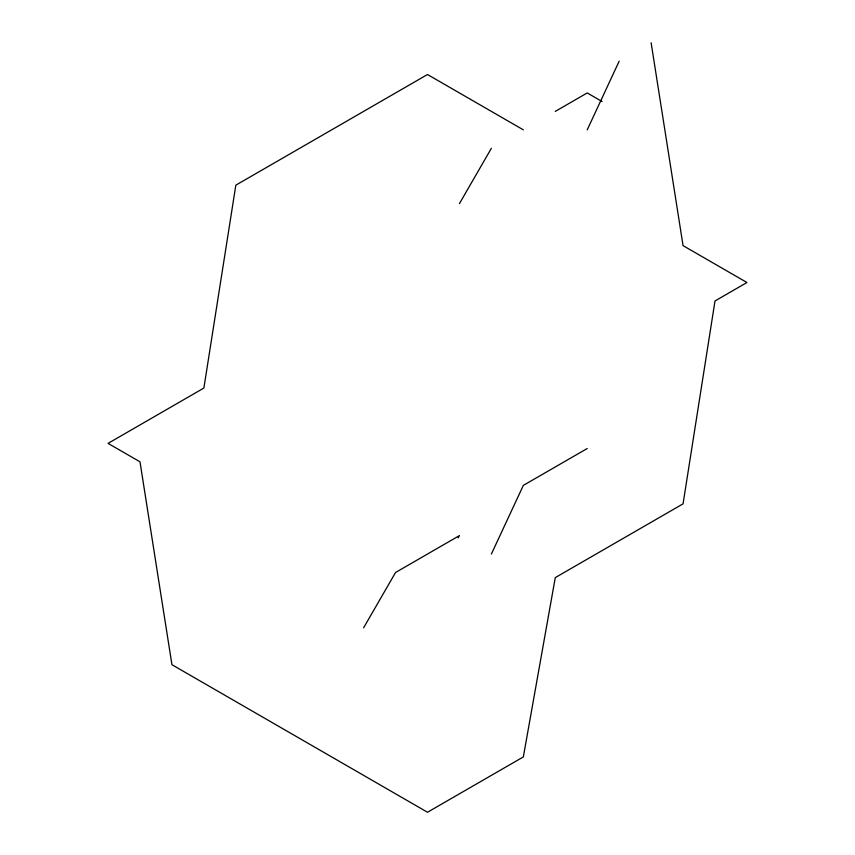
<?xml version="1.0" encoding="UTF-8"?>
<svg xmlns="http://www.w3.org/2000/svg" width="855" height="855" viewBox="0 0 855 855"><rect width="100%" height="100%" fill="white"/><g stroke="black" fill="none" stroke-linecap="round" stroke-linejoin="round"><path stroke-width="1.28" d="M587.225 129.842L619.17 61.197M491.39 554.04L523.335 485.394L587.225 448.512M459.445 203.618L491.39 148.278M363.61 627.816L395.555 572.487L459.445 535.593L458.109 537.902M555.28 111.396L587.225 92.949L602.059 101.51M523.335 129.842L427.5 74.513L235.83 185.172L203.885 388.052L108.051 443.382L139.996 461.818L171.941 664.698L427.5 812.25L523.335 756.921L555.28 577.617L683.06 503.841L715.004 300.96L746.949 282.513L683.06 245.631L651.115 42.75"/></g></svg>
